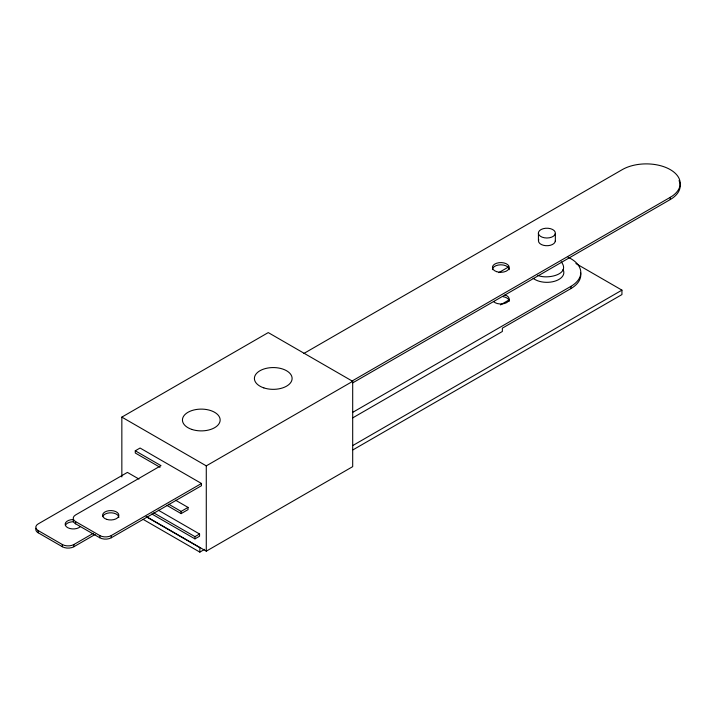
<?xml version="1.0" encoding="UTF-8"?>
<svg xmlns="http://www.w3.org/2000/svg" width="716" height="716" viewBox="0 0 716 716"><rect width="100%" height="100%" fill="white"/><g stroke="black" fill="none" stroke-linecap="round" stroke-linejoin="round"><path stroke-width="1.07" d="M121.845 476.945L121.845 417.115L268.258 332.591L352.693 381.333L352.693 466.644L206.28 551.168L146.789 516.827M160.044 467.306L135.279 453.013L135.279 450.794L140.076 448.028L201.482 483.479L201.482 485.699L111.293 537.761A8.144 4.699 0 0 1 99.784 537.761L75.601 523.808A8.144 4.699 0 0 1 73.22 520.478M303.906 353.444L622.293 169.62A33.92 19.583 0 0 1 670.265 169.62A33.92 19.583 0 0 1 670.265 197.321L670.265 199.54L352.845 382.791M498.775 272.626L508.423 267.05M351.878 381.136L670.265 197.321M121.845 417.115L206.28 465.865L352.693 381.333M138.967 479.067L127.412 472.399L38.181 523.915A8.144 4.699 0 0 0 38.181 530.565L62.364 544.527A8.144 4.699 0 0 0 73.873 544.527L93.241 533.339M36.077 528.238A8.144 4.699 0 0 0 38.181 532.776L62.364 546.738A8.144 4.699 0 0 0 73.873 546.738L95.183 534.44M500.457 304.891L509.157 299.861M135.279 450.794L160.993 465.642L75.601 514.947A8.144 4.699 0 0 0 75.601 521.588L99.784 535.55A8.144 4.699 0 0 0 111.293 535.55L201.482 483.479M168.672 504.198L181.139 511.394L188.048 507.411L188.048 509.622L181.139 513.614L166.747 505.308M352.791 412.3L570.867 286.391A33.92 19.583 0 0 0 568.03 257.232M580.613 272.715A33.92 19.583 0 0 1 570.867 288.611L502.363 328.161L502.363 331.481L352.791 417.831M153.698 512.835L194.958 536.66L199.558 534.002L199.558 536.212L194.958 538.871L151.783 513.945M353.033 445.397L621.936 290.141L621.936 294.571L353.033 449.827M143.245 519.431L199.854 552.117L204.678 549.324M537.823 275.284C546.004 279.634 571.431 274.846 561.228 261.796M575.888 263.551L621.936 290.141M175.536 500.189L188.048 507.411M158.308 510.177L199.558 534.002M146.118 516.657L199.854 547.677L199.854 552.117M570.867 286.391L570.867 288.611M555.339 233.479A8.485 4.896 0 0 1 542.093 237.148A8.485 4.896 0 0 1 543.211 228.69A8.485 4.896 0 0 1 555.339 233.479L555.339 241.229M538.423 232.736L538.423 240.487M206.28 465.865L206.28 551.168M194.958 536.66L194.958 538.871M181.139 511.394L181.139 513.614M111.293 535.55L111.293 537.761M99.784 535.55L99.784 537.761M75.601 521.588L75.601 523.808M73.873 544.527L73.873 546.738M62.364 544.527L62.364 546.738M38.181 530.565L38.181 532.776M563.009 269.511A16.96 9.791 0 0 1 554.542 281.281A16.96 9.791 0 0 1 533.107 278.255M505.031 294.929A8.413 4.86 0 0 1 506.776 302.564A8.413 4.86 0 0 1 493.539 301.561M80.353 526.6A8.144 4.699 0 0 1 66.248 526.6A8.144 4.699 0 0 1 73.3 519.548M503.008 296.657A8.413 4.86 0 0 1 509.237 301.346M492.411 269.663A8.413 4.86 0 0 1 500.824 264.804A8.413 4.86 0 0 1 509.237 269.663M679.045 180.62A33.92 19.583 0 0 1 670.265 199.54M555.294 240.862A8.413 4.86 0 0 1 545.78 245.678A8.413 4.86 0 0 1 538.754 239.6M102.853 516.272A8.144 4.699 0 0 1 111.777 512.835A8.144 4.699 0 0 1 118.856 517.489M65.433 525.249A8.144 4.699 0 0 1 73.3 521.767M263.819 387.884A18.858 10.892 0 0 0 292.11 378.451A18.858 10.892 0 0 0 263.819 369.026A18.858 10.892 0 0 0 263.819 387.884M191.861 429.43A18.858 10.892 0 0 0 220.152 419.997A18.858 10.892 0 0 0 191.861 410.572A18.858 10.892 0 0 0 191.861 429.43M496.618 271.65A8.413 4.86 0 0 0 509.237 267.444A8.413 4.86 0 0 0 496.618 263.237A8.413 4.86 0 0 0 496.618 271.65M106.648 519.342A8.144 4.699 0 0 0 118.856 515.278A8.144 4.699 0 0 0 106.648 511.206A8.144 4.699 0 0 0 106.648 519.342"/></g></svg>
